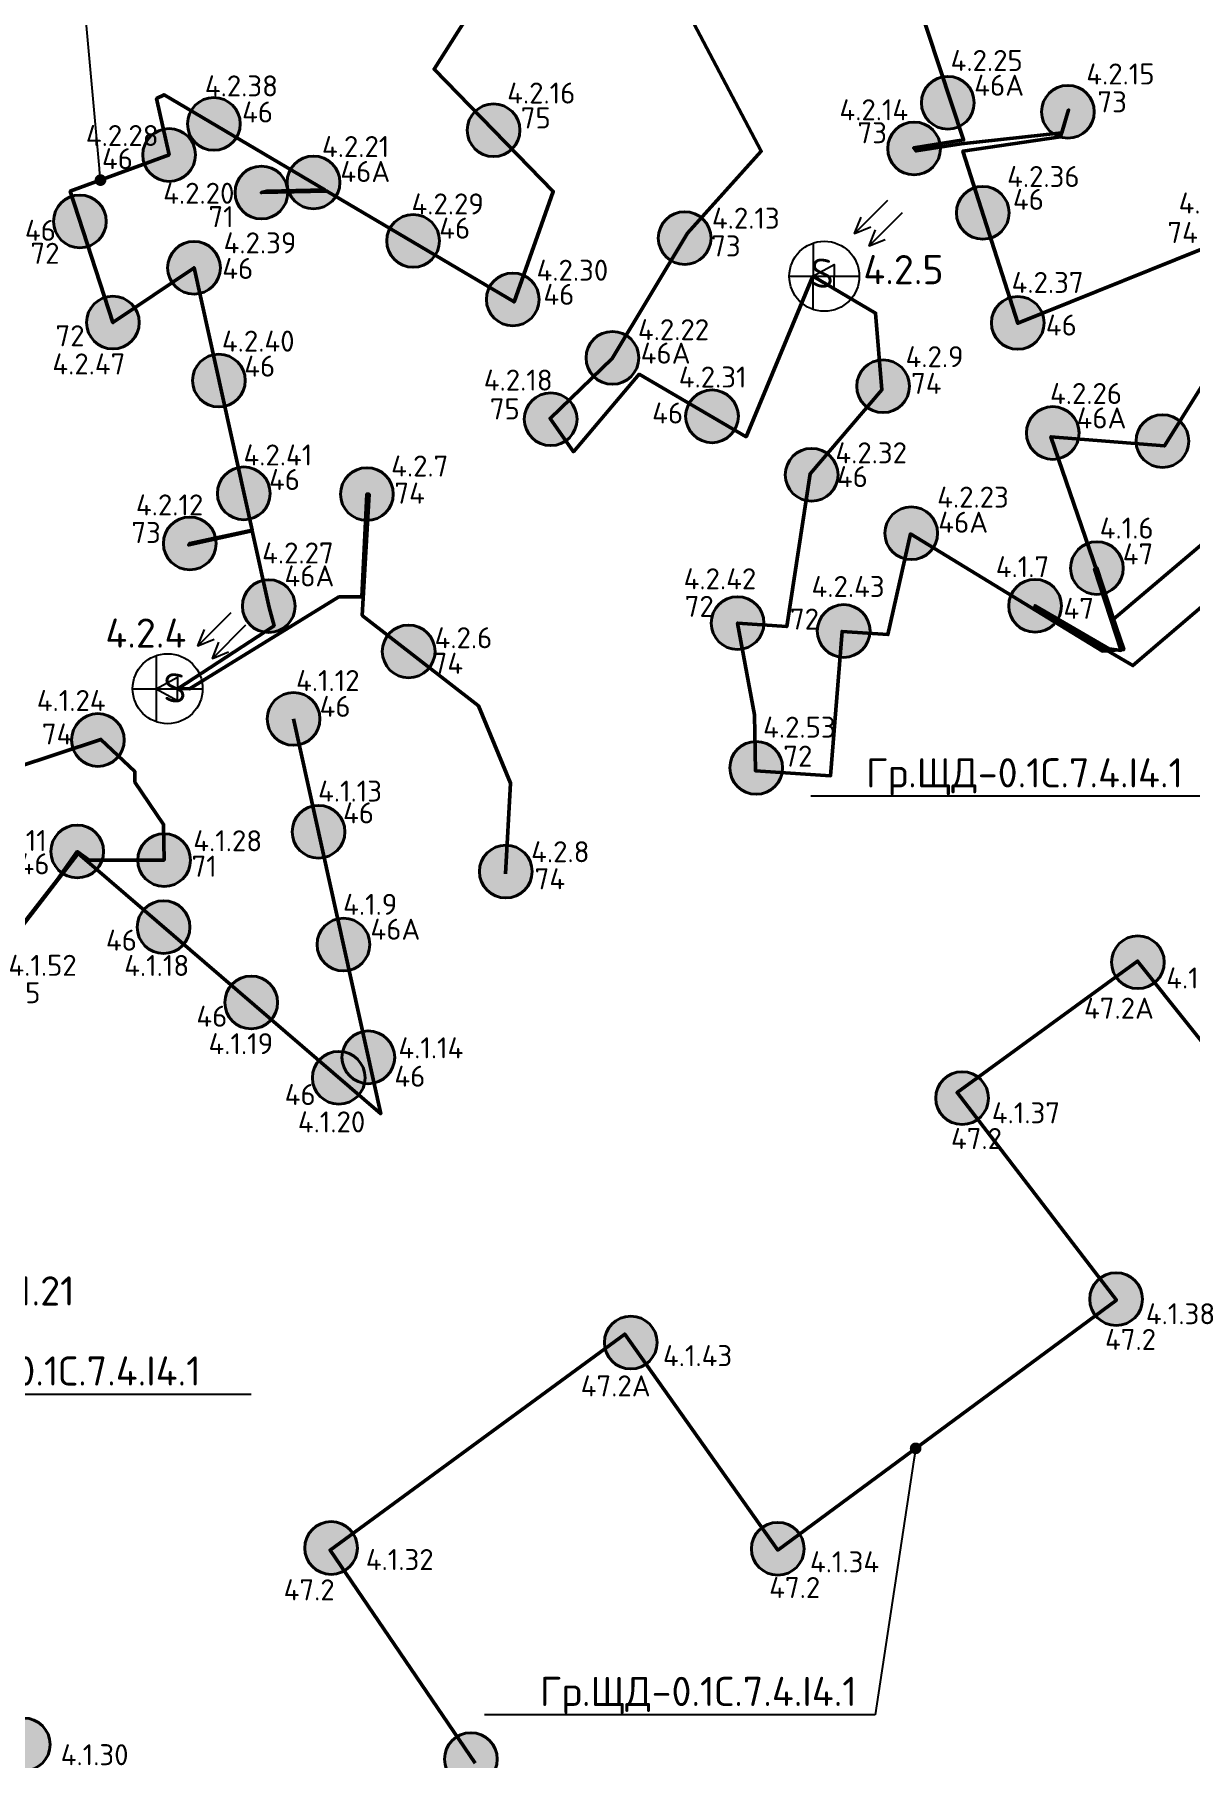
# Model space of a CAD drawing. Header units: millimetres. Extents: x -813692 to 807431, y 0 to 1813163.
# Drawn here: x 51945 to 61852, y 801777 to 816553 of the extents above; entities that cross this region are included whole.
import ezdxf
from ezdxf import colors
from ezdxf.entities.mleader import LeaderData, LeaderLine
from ezdxf.math import Vec2, Vec3

# ---------------------------------------------------------------- set-up
doc = ezdxf.new("R2010")
doc.units = ezdxf.units.MM
for name, color, linetype, lineweight in [('0_Авт.', 10, 'Continuous', 5), ('_Гр.ЩД-0.1С.7.4.I4.1', 6, 'Continuous', 50), ('_Гр.ЩД-0.1С.7.4.I4.2', 6, 'Continuous', 50), ('A-ANNO-DIMS', 7, 'Continuous', 9), ('АР_монолит', 252, 'Continuous', 50)]:
    doc.layers.add(name, color=color, linetype=linetype, lineweight=lineweight)
for name, color, linetype, lineweight, true_color in [('DLX_LUM 1', 7, 'Continuous', 40, 0x130bf4), ('DLX_LUM 14', 7, 'Continuous', 40, 0x130bf4), ('DLX_LUM 17', 7, 'Continuous', 40, 0x130bf4), ('DLX_LUM 18', 7, 'Continuous', 40, 0x130bf4), ('DLX_LUM 21', 7, 'Continuous', 40, 0x130bf4), ('DLX_LUM 22', 7, 'Continuous', 40, 0xfb1804), ('DLX_LUM 25', 7, 'Continuous', 40, 0x130bf4), ('DLX_LUM 6', 7, 'Continuous', 40, 0x130bf4), ('DLX_LUM 8', 7, 'Continuous', 40, 0xfa2205), ('DLX_LUM 9', 7, 'Continuous', 40, 0x130bf4)]:
    doc.layers.add(name, color=color, linetype=linetype, lineweight=lineweight, true_color=true_color)
doc.layers.add('Вставка', color=252, linetype='Continuous')
doc.styles.add('GOST 2.304', font='GOST Common.ttf')
doc.styles.add('ISOCPEUR', font='isocpeur.ttf')
doc.styles.add('TableTextStyle', font='isocpeur.ttf')
doc.linetypes.add('Truba', pattern='A,3e-05,[4,MSH_7,S=1,R=0,X=0,Y=0],-3.022072', length=3.022102)
doc.linetypes.add('Проводка в лотке', pattern='A,7.5,[130,ltypeshp.shx,S=0.5,R=0,X=0,Y=0],1,[130,ltypeshp.shx,S=1,R=90,X=0,Y=-0.5],1,[130,ltypeshp.shx,S=0.5,R=0,X=0,Y=0],7.5', length=17)
doc.dimstyles.new('М-200', dxfattribs={"dimtxt": 400, "dimasz": 160, "dimexe": 200, "dimexo": 400, "dimgap": 50, "dimtad": 1, "dimdec": 0, "dimzin": 0, "dimdsep": 46, "dimtxsty": 'GOST 2.304', "dimblk": 'ARCHTICK', "dimcen": 180, "dimdle": 200, "dimadec": 0, "dimazin": 0, "dimtfac": 1, "dimtdec": 0, "dimtmove": 1, "dimatfit": 0, "dimfxl": 1, "dimtolj": 1, "dimtzin": 0, "dimarcsym": 0})

# ---------------------------------------------------------------- blocks, each defined once
blk = doc.blocks.new('_ArchTick')
at = {"color": 0, "linetype": 'ByBlock', "const_width": 0.15}
blk.add_lwpolyline([(-0.5, -0.5), (0.5, 0.5)], dxfattribs=at)
blk = doc.blocks.new('*D38')
at = {"layer": 'A-ANNO-DIMS', "color": 0, "lineweight": -2, "transparency": 16777216}
blk.add_arc((-165704, -113309), 107894, 270, 326, dxfattribs=at)
at = {"layer": 'Defpoints', "color": 0, "lineweight": 30, "transparency": 16777216}
for p in [(-165704, -113309), (-165704, -113309), (-75741, -173990), (-131171, -215528), (-165704, -221903)]:
    blk.add_point(p, dxfattribs=at)
at = {"layer": 'A-ANNO-DIMS', "color": 0, "lineweight": -2, "transparency": 16777216, "xscale": 160, "yscale": 160, "zscale": 160}
for p, rotation in [((-76255, -173643), 55.99999895826774), ((-165704, -221203), 179.9999981265246)]:
    blk.add_blockref('_ArchTick', p, dxfattribs=dict(at, rotation=rotation))
at = {"layer": 'A-ANNO-DIMS', "color": 0, "transparency": 16777216, "insert": (-114300, -207822), "char_height": 400, "attachment_point": 5, "rotation": 28.5412, "style": 'GOST 2.304'}
blk.add_mtext('\\A1;56,0%%D', dxfattribs=at)
blk = doc.blocks.new('A$C85fa3c5e')
at = {"layer": '0_Авт.', "color": 6, "lineweight": 25, "ltscale": 100}
for points in [[(5.42, 6.5), (2.59, 3.68), (3.15, 5.07)], [(5.42, 6.5), (2.59, 3.68), (3.98, 4.24)], [(6.66, 5.43), (3.83, 2.6), (4.39, 3.99)], [(6.66, 5.43), (3.83, 2.6), (5.22, 3.16)], [(-0.97, 2.84), (-0.98, -2.84)], [(-3, 0), (3, 0)], [(-0.98, 0), (0.85, 1), (0.85, -0.01)], [(-0.98, 0), (0.84, -1.02), (0.85, -0.01)]]:
    blk.add_lwpolyline(points, dxfattribs=at)
blk.add_circle((0, 0), 3, dxfattribs=at)
blk = doc.blocks.new('DIC20')
at = {"lineweight": 0, "ltscale": 100, "style": 'TableTextStyle'}
for tag, p, height in [('46', (-6410, 8188, -497), 180), ('73', (-8231, 5896, -497), 180), ('S', (-6582, 4062), 250), ('48А', (-7843, 3489, -497), 180), ('47', (-6088, 3237, -497), 180), ('47.2А', (12145, 3233), 180), ('76', (-3761, 2855, -497), 180), ('47', (-5070, 2266, -497), 180), ('47', (6554, 2093, -497), 180), ('47', (5663, 1762, -497), 180), ('47', (-8385, 1579, -497), 180), ('47', (-3761, 1090, -497), 180), ('47.2', (13667, 1035, -497), 180), ('73', (-7051, 900, -497), 180), ('46', (-334, 786, -497), 180), ('74', (-2555, 615, -497), 180), ('47.2', (10029, 693, -497), 180), ('73', (-8773, 487, -497), 180), ('75', (-10786, 285, -497), 180), ('47', (-7957, 148, -497), 180), ('46А', (-3769, -80, -497), 180), ('46', (-145, -161, -497), 180), ('46', (-2982, -585, -497), 180), ('71', (-1214, -587, -497), 180), ('47.2А', (8628, -595, -497), 180), ('72', (-8870, -831, -497), 180), ('47.2', (11449, -948, -497), 180), ('46А', (69, -1132, -497), 180), ('47', (-7372, -1333, -497), 180), ('74', (-5509, -1332, -497), 180), ('75', (-2799, -1654, -497), 180), ('46', (-1807, -1656, -497), 180), ('47.2А', (7124, -1763, -497), 180), ('46', (-1084, -2326, -497), 180), ('46', (543, -2362, -497), 180), ('47.2', (10017, -2263, -497), 180), ('46А', (-7031, -2525, -497), 180), ('47.2', (5629, -2919, -497), 180), ('75', (-5331, -3003, -497), 180), ('46', (-318, -2997, -497), 180), ('46', (-6827, -3421, -497), 180), ('47.2', (8477, -3458, -497), 180), ('46', (-6638, -4347, -497), 180), ('74', (-5588, -4447, -497), 180), ('S', (-2987, -4480), 250), ('47.2', (6949, -4641, -497), 180), ('47.2А', (2811, -5000, -497), 180), ('73', (-7408, -5235, -497), 180), ('47.2', (264, -6748, -497), 180), ('47.2', (4071, -6767, -497), 180), ('47.2', (-2350, -8420, -497), 180), ('47.2', (1463, -8557, -497), 180), ('47.2А', (-5005, -10000, -497), 180), ('47.2', (-1207, -10264, -497), 180), ('47.2', (-3926, -11883, -497), 180)]:
    blk.add_attdef(tag, p, '', height=height, dxfattribs=at)
at = {"layer": '_Гр.ЩД-0.1С.7.4.I4.1', "color": 18, "true_color": 0x000000, "style": 'TableTextStyle'}
for s, p in [('47', (6751, 1871, -497)), ('47', (6243, 1405, -497)), ('46', (-132, 565, -497)), ('74', (-2512, 328, -497)), ('46', (69, -348, -497)), ('46', (-2712, -785, -497)), ('71', (-1229, -805, -497)), ('46А', (304, -1345, -497)), ('46', (-1963, -1439, -497)), ('75', (-2781, -1889, -497)), ('46', (-1188, -2091, -497)), ('47.2А', (6419, -2022, -497)), ('46', (509, -2605, -497)), ('46', (-431, -2762, -497)), ('47.2', (5279, -3139, -497)), ('47.2', (6599, -4861, -497)), ('47.2А', (2106, -5259, -497)), ('47.2', (-440, -7007, -497)), ('47.2', (3721, -6987, -497))]:
    blk.add_text(s, height=180, dxfattribs=at).set_placement(p)
blk = doc.blocks.new('DIC21')
at = {"lineweight": 0, "ltscale": 100, "style": 'TableTextStyle'}
for tag, p, height in [('47А', (1840, 4847, -497), 180), ('46', (404, 4673, -497), 180), ('45', (2768, 4497, -497), 180), ('47', (3677, 4204, -497), 180), ('72', (1837, 4091, -497), 180), ('47А', (5044, 3678, -497), 180), ('75', (457, 3373, -497), 180), ('46А', (1651, 3477, -497), 180), ('72', (3775, 3076, -497), 180), ('48', (6711, 3031, -497), 180), ('46', (1719, 2885, -497), 180), ('72', (-1555, 2366, -497), 180), ('72', (-545, 2439, -497), 180), ('72', (4854, 2131, -497), 180), ('46', (2045, 1927, -497), 180), ('72', (6127, 1426, -497), 180), ('46А', (2336, 1020, -497), 180), ('73', (3499, 905, -497), 180), ('72', (5433, 937, -497), 180), ('46', (-4055, 803, -497), 180), ('75', (-1464, 741, -497), 180), ('73', (1383, 598, -497), 180), ('46', (-5075, 377, -497), 180), ('46А', (-3052, 283, -497), 180), ('46', (2820, 26, -497), 180), ('71', (-4412, -117, -497), 180), ('46', (-2284, -209, -497), 180), ('74', (4290, -201, -497), 180), ('72', (-5962, -435, -497), 180), ('73', (290, -331, -497), 180), ('46', (-3895, -543, -497), 180), ('S', (1588, -807), 250), ('46', (-1212, -777, -497), 180), ('46', (2858, -882, -497), 180), ('46А', (-344, -1287, -497), 180), ('46', (-3909, -1385, -497), 180), ('72', (-5362, -1580, -497), 180), ('74', (1950, -1518, -497), 180), ('75', (-1665, -1719, -497), 180), ('46', (6, -1693, -497), 180), ('46А', (3188, -1834, -497), 180), ('75', (4441, -2066, -497), 180), ('46', (-3724, -2360, -497), 180), ('46', (1348, -2342, -497), 180), ('74', (-2459, -2455, -497), 180), ('73', (-4646, -2789, -497), 180), ('46А', (2221, -2722, -497), 180), ('46А', (-3564, -3200, -497), 180), ('72', (48, -3422, -497), 180), ('72', (1144, -3488, -497), 180), ('S', (-4908, -3922), 250), ('74', (-2086, -3927, -497), 180), ('72', (729, -4694, -497), 180), ('74', (-1259, -5761, -497), 180)]:
    blk.add_attdef(tag, p, '', height=height, dxfattribs=at)
at = {"layer": '_Гр.ЩД-0.1С.7.4.I4.2', "color": 18, "true_color": 0x000000, "style": 'TableTextStyle'}
for s, p in [('46А', (2538, 808, -497)), ('46', (-3736, 579, -497)), ('73', (3594, 666, -497)), ('75', (-1348, 528, -497)), ('73', (1538, 401, -497)), ('46', (-4937, 179, -497)), ('46А', (-2894, 69, -497)), ('46', (2870, -170, -497)), ('71', (-4024, -318, -497)), ('46', (-2047, -417, -497)), ('74', (4194, -454, -497)), ('73', (284, -569, -497)), ('72', (-5550, -632, -497)), ('46', (-3906, -762, -497)), ('46', (-1154, -984, -497)), ('72', (-5335, -1339, -497)), ('46', (3152, -1247, -497)), ('46А', (-320, -1488, -497)), ('46', (-3718, -1599, -497)), ('74', (1997, -1747, -497)), ('75', (-1613, -1966, -497)), ('46', (-222, -2001, -497)), ('46А', (3415, -2043, -497)), ('46', (-3506, -2571, -497)), ('74', (-2431, -2688, -497)), ('46', (1361, -2546, -497)), ('46А', (2230, -2937, -497)), ('73', (-4685, -3025, -497)), ('46А', (-3373, -3397, -497)), ('72', (57, -3658, -497)), ('72', (959, -3767, -497)), ('74', (-2103, -4146, -497)), ('72', (902, -4942, -497)), ('74', (-1229, -5993, -497))]:
    blk.add_text(s, height=180, dxfattribs=at).set_placement(p)
blk = doc.blocks.new('_Dot')
at = {"color": 0, "linetype": 'ByBlock', "lineweight": -2}
blk.add_line((-0.5, 0), (-1, 0), dxfattribs=at)
at = {"color": 0, "linetype": 'ByBlock', "const_width": 0.5}
blk.add_lwpolyline([(-0.25, 0, 1), (0.25, 0, 1)], format="xyb", close=True, dxfattribs=at)
blk = doc.blocks.new('A$Cab2378fa')
at = {"lineweight": 25}
h = blk.add_hatch(color=256, dxfattribs=at)
h.paths.add_polyline_path([(162, -157, 0.442338), (148, 178), (0, 0)])
h.paths.add_polyline_path([(-142, -170), (0, 0), (-163, 158, 0.430096)])
at = {"lineweight": 25, "true_color": 0xfff5f5}
h = blk.add_hatch(color=7, dxfattribs=at)
h.dxf.hatch_style = 1
h.paths.add_polyline_path([(0, 0), (-142, -170, 0.174923), (3, -222, 0.197808), (162, -157)])
h.paths.add_polyline_path([(-163, 158), (0, 0), (148, 178, 0.175398), (3, 230, 0.209014)])
blk.add_circle((3, 4), 226)
blk = doc.blocks.new('Оси200')
at = {"layer": 'A-ANNO-DIMS'}
dim = blk.add_angular_dim_2l(base=(-131171, -215527.9), line1=((-165703.8, -113309.3), (-75741.3, -173989.8)), line2=((-165703.8, -113309.3), (-165703.8, -221903.3)), text='56,0%%D', dimstyle='М-200', override={"dimadec": 2, "dimtmove": 2}, dxfattribs=at)
dim.commit()
dim.dimension.update_dxf_attribs({"geometry": '*D38', "text_midpoint": (-114299.5, -207822), "dimtype": 130})
blk = doc.blocks.new('A$C6724712c')
at = {"layer": 'A-ANNO-DIMS', "color": 18, "lineweight": 0, "true_color": 0x000000}
blk.add_blockref('Оси200', (433047.4, 279674.7), dxfattribs=at)

msp = doc.modelspace()

# ---------------------------------------------------------------- block references
at = {"layer": 'Вставка', "linetype": 'Truba', "lineweight": 30, "ltscale": 100}
msp.add_blockref('A$C6724712c', (-266052.4, 717506.5), dxfattribs=at)

# ---------------------------------------------------------------- next in the draw order: linework, layer by layer
at = {"layer": '_Гр.ЩД-0.1С.7.4.I4.1', "ltscale": 100}
for points in [[(63675.6, 813645.6), (61192.7, 811541.2), (61050.2, 811979.7), (61029.7, 811973.1), (61256.8, 811274), (61156.2, 811289), (60519.6, 811656.5), (60511.7, 811640.1), (61358.9, 811145), (63746.1, 813184.3)], [(51496.2, 808467.7), (52319.7, 809534.9), (54912.5, 807303.3), (54165.5, 810686.9)], [(51769.6, 810266.1), (52514.5, 810512), (52804.9, 810236.2), (52804.9, 810146.3), (53050.9, 809782.9), (53056, 809476.9), (52413.3, 809476.9), (52311.7, 809550.9), (52138.8, 809306.8), (51488.1, 808472.6)], [(62749.5, 806920.1), (61398.9, 808611.8), (59851, 807485.4), (61217.1, 805706.4), (58314.9, 803563.2), (57002.9, 805415.6), (54478, 803563.2), (55722.3, 801737.9)]]:
    msp.add_lwpolyline(points, dxfattribs=at)
at = {"layer": '_Гр.ЩД-0.1С.7.4.I4.2', "ltscale": 100}
for points in [[(62469.1, 817258.7), (61337.3, 818037.7), (61342.4, 818046), (61724, 817784.4), (62405.7, 818663.4), (58413.4, 820211.2), (58864.8, 818806.4), (59047.1, 818804.5), (59147.3, 819154.6), (58963.5, 818512.5), (58165.9, 818249.3), (58202.4, 818213.8), (58978.5, 818464.1), (59907.2, 815650.1), (59479.4, 815581.4), (59499.8, 815555.2), (59887.7, 815616.4), (60749, 815710), (60806.3, 815906.3), (60738.8, 815676.1), (59902.1, 815553.5), (60370.8, 814078.2), (62173.4, 814803.5)], [(62241.8, 814009.8), (61629, 813026.4), (60655.1, 813105), (61279.3, 811281.4), (61096.8, 811269), (59451.2, 812273.1), (59259.2, 811410.1), (58866.1, 811437), (58767.7, 810200), (58122.8, 810242.9), (58115, 810723.7), (57970.2, 811508.9), (58391.9, 811478), (58591.2, 812788.7), (59207.3, 813508.9), (59152.3, 814165.5), (58616.1, 814480.8), (58042.6, 813105.6), (57126.6, 813640.7), (56562.9, 812977.2), (56363.3, 813262.9), (56896.2, 813775.3), (57540.7, 814850.1), (58173.4, 815552.5), (57183.4, 817428.9)], [(56053.1, 817334.7), (55369.3, 816256.4), (56390.7, 815207.9), (56055.6, 814260.7), (54451.4, 815210.4), (53889.4, 815198.9), (53936.8, 815211.7), (54434.4, 815220.4), (53055.3, 816036.8), (52991.7, 816003.8), (53098.2, 815522.5), (52251.8, 815209.1), (52616.8, 814084.2), (53312.4, 814554.1), (53809.8, 812304.9), (53275.9, 812191.6), (53266.4, 812177.9), (53811.3, 812298.4), (53956.6, 811641.2), (53998.8, 811485.1), (53175.1, 810946.6), (53274.2, 810945), (54553.7, 811732.4), (54750.3, 811732.4), (54793.9, 812614.2), (54812.9, 812613.2), (54753.4, 811573.9), (55749.8, 810800.8), (56024.5, 810136.1), (55981, 809360.4)]]:
    msp.add_lwpolyline(points, dxfattribs=at)

# ---------------------------------------------------------------- next in the draw order: block references
at = {"layer": '0_Авт.', "color": 3, "linetype": 'Проводка в лотке', "ltscale": 100, "xscale": 100, "yscale": 100, "zscale": 100}
for p in [(58713.7, 814480.8), (53086, 810946.5)]:
    msp.add_blockref('A$C85fa3c5e', p, dxfattribs=at)
at = {"layer": '_Гр.ЩД-0.1С.7.4.I4.1', "color": 3, "lineweight": 0}
ref = msp.add_blockref('DIC20', (54520, 810140), dxfattribs=at)
ref.add_attrib('S', '4.1.21', (51533, 805659.9), dxfattribs={"layer": '0', "lineweight": 0, "ltscale": 100, "height": 250, "style": 'TableTextStyle'})
ref.add_attrib('74', '4.1.24', (51964.8, 810755.1, -497), dxfattribs={"layer": '0', "lineweight": 0, "ltscale": 100, "height": 180, "style": 'TableTextStyle'})
ref.add_attrib('47', '4.1.6', (61073.9, 812233.1, -497), dxfattribs={"layer": '0', "lineweight": 0, "ltscale": 100, "height": 180, "style": 'TableTextStyle'})
ref.add_attrib('47', '4.1.7', (60183.3, 811901.9, -497), dxfattribs={"layer": '0', "lineweight": 0, "ltscale": 100, "height": 180, "style": 'TableTextStyle'})
ref.add_attrib('46А', '4.1.9', (54589.4, 809008.1, -497), dxfattribs={"layer": '0', "lineweight": 0, "ltscale": 100, "height": 180, "style": 'TableTextStyle'})
ref.add_attrib('46', '4.1.11', (51538.4, 809555.1, -497), dxfattribs={"layer": '0', "lineweight": 0, "ltscale": 100, "height": 180, "style": 'TableTextStyle'})
ref.add_attrib('46', '4.1.12', (54186.3, 810926.2, -497), dxfattribs={"layer": '0', "lineweight": 0, "ltscale": 100, "height": 180, "style": 'TableTextStyle'})
ref.add_attrib('46', '4.1.13', (54374.9, 809978.8, -497), dxfattribs={"layer": '0', "lineweight": 0, "ltscale": 100, "height": 180, "style": 'TableTextStyle'})
ref.add_attrib('46', '4.1.14', (55063.4, 807778.2, -497), dxfattribs={"layer": '0', "lineweight": 0, "ltscale": 100, "height": 180, "style": 'TableTextStyle'})
ref.add_attrib('46', '4.1.18', (52713.4, 808484.1, -497), dxfattribs={"layer": '0', "lineweight": 0, "ltscale": 100, "height": 180, "style": 'TableTextStyle'})
ref.add_attrib('46', '4.1.19', (53436, 807814.1, -497), dxfattribs={"layer": '0', "lineweight": 0, "ltscale": 100, "height": 180, "style": 'TableTextStyle'})
ref.add_attrib('46', '4.1.20', (54202, 807143.4, -497), dxfattribs={"layer": '0', "lineweight": 0, "ltscale": 100, "height": 180, "style": 'TableTextStyle'})
ref.add_attrib('75', '4.1.52', (51721.1, 808485.6, -497), dxfattribs={"layer": '0', "lineweight": 0, "ltscale": 100, "height": 180, "style": 'TableTextStyle'})
ref.add_attrib('71', '4.1.28', (53305.6, 809552.8, -497), dxfattribs={"layer": '0', "lineweight": 0, "ltscale": 100, "height": 180, "style": 'TableTextStyle'})
ref.add_attrib('47.2', '4.1.30', (52169.6, 801719.8, -497), dxfattribs={"layer": '0', "lineweight": 0, "ltscale": 100, "height": 180, "style": 'TableTextStyle'})
ref.add_attrib('47.2', '4.1.32', (54784.5, 803392.5, -497), dxfattribs={"layer": '0', "lineweight": 0, "ltscale": 100, "height": 180, "style": 'TableTextStyle'})
ref.add_attrib('47.2', '4.1.34', (58590.7, 803373.2, -497), dxfattribs={"layer": '0', "lineweight": 0, "ltscale": 100, "height": 180, "style": 'TableTextStyle'})
ref.add_attrib('47.2', '4.1.37', (60149.4, 807221.4, -497), dxfattribs={"layer": '0', "lineweight": 0, "ltscale": 100, "height": 180, "style": 'TableTextStyle'})
ref.add_attrib('47.2', '4.1.38', (61469.4, 805499.1, -497), dxfattribs={"layer": '0', "lineweight": 0, "ltscale": 100, "height": 180, "style": 'TableTextStyle'})
ref.add_attrib('47.2А', '4.1.43', (57330.7, 805140.1, -497), dxfattribs={"layer": '0', "lineweight": 0, "ltscale": 100, "height": 180, "style": 'TableTextStyle'})
ref.add_attrib('47.2А', '4.1.45', (61643.6, 808377.4, -497), dxfattribs={"layer": '0', "lineweight": 0, "ltscale": 100, "height": 180, "style": 'TableTextStyle'})
at = {"layer": '_Гр.ЩД-0.1С.7.4.I4.2', "color": 3, "lineweight": 0}
ref = msp.add_blockref('DIC21', (57460, 815220), dxfattribs=at)
ref.add_attrib('S', '4.2.4', (52552.2, 811298), dxfattribs={"layer": '0', "lineweight": 0, "ltscale": 100, "height": 250, "style": 'TableTextStyle'})
ref.add_attrib('S', '4.2.5', (59048.1, 814412.9), dxfattribs={"layer": '0', "lineweight": 0, "ltscale": 100, "height": 250, "style": 'TableTextStyle'})
ref.add_attrib('74', '4.2.6', (55373.6, 811293, -497), dxfattribs={"layer": '0', "lineweight": 0, "ltscale": 100, "height": 180, "style": 'TableTextStyle'})
ref.add_attrib('74', '4.2.7', (55001.2, 812764.7, -497), dxfattribs={"layer": '0', "lineweight": 0, "ltscale": 100, "height": 180, "style": 'TableTextStyle'})
ref.add_attrib('74', '4.2.8', (56201.1, 809458.8, -497), dxfattribs={"layer": '0', "lineweight": 0, "ltscale": 100, "height": 180, "style": 'TableTextStyle'})
ref.add_attrib('74', '4.2.9', (59409.9, 813701.8, -497), dxfattribs={"layer": '0', "lineweight": 0, "ltscale": 100, "height": 180, "style": 'TableTextStyle'})
ref.add_attrib('74', '4.2.10', (61750, 815018.8, -497), dxfattribs={"layer": '0', "lineweight": 0, "ltscale": 100, "height": 180, "style": 'TableTextStyle'})
ref.add_attrib('46А', '4.2.21', (54408.4, 815502.7, -497), dxfattribs={"layer": '0', "lineweight": 0, "ltscale": 100, "height": 180, "style": 'TableTextStyle'})
ref.add_attrib('46А', '4.2.22', (57116, 813933.3, -497), dxfattribs={"layer": '0', "lineweight": 0, "ltscale": 100, "height": 180, "style": 'TableTextStyle'})
ref.add_attrib('46А', '4.2.23', (59680.8, 812498.1, -497), dxfattribs={"layer": '0', "lineweight": 0, "ltscale": 100, "height": 180, "style": 'TableTextStyle'})
ref.add_attrib('46А', '4.2.25', (59796, 816240.4, -497), dxfattribs={"layer": '0', "lineweight": 0, "ltscale": 100, "height": 180, "style": 'TableTextStyle'})
ref.add_attrib('46А', '4.2.26', (60647.7, 813386.3, -497), dxfattribs={"layer": '0', "lineweight": 0, "ltscale": 100, "height": 180, "style": 'TableTextStyle'})
ref.add_attrib('46А', '4.2.27', (53895.6, 812019.5, -497), dxfattribs={"layer": '0', "lineweight": 0, "ltscale": 100, "height": 180, "style": 'TableTextStyle'})
ref.add_attrib('46', '4.2.28', (52385.2, 815597.1, -497), dxfattribs={"layer": '0', "lineweight": 0, "ltscale": 100, "height": 180, "style": 'TableTextStyle'})
ref.add_attrib('46', '4.2.29', (55175.7, 815011, -497), dxfattribs={"layer": '0', "lineweight": 0, "ltscale": 100, "height": 180, "style": 'TableTextStyle'})
ref.add_attrib('46', '4.2.30', (56247.5, 814442.7, -497), dxfattribs={"layer": '0', "lineweight": 0, "ltscale": 100, "height": 180, "style": 'TableTextStyle'})
ref.add_attrib('46', '4.2.31', (57466.1, 813527.4, -497), dxfattribs={"layer": '0', "lineweight": 0, "ltscale": 100, "height": 180, "style": 'TableTextStyle'})
ref.add_attrib('46', '4.2.32', (58808.2, 812877.7, -497), dxfattribs={"layer": '0', "lineweight": 0, "ltscale": 100, "height": 180, "style": 'TableTextStyle'})
ref.add_attrib('46', '4.2.36', (60280, 815246.1, -497), dxfattribs={"layer": '0', "lineweight": 0, "ltscale": 100, "height": 180, "style": 'TableTextStyle'})
ref.add_attrib('46', '4.2.37', (60318.5, 814338.1, -497), dxfattribs={"layer": '0', "lineweight": 0, "ltscale": 100, "height": 180, "style": 'TableTextStyle'})
ref.add_attrib('46', '4.2.38', (53404.9, 816022.6, -497), dxfattribs={"layer": '0', "lineweight": 0, "ltscale": 100, "height": 180, "style": 'TableTextStyle'})
ref.add_attrib('46', '4.2.39', (53565.5, 814677.2, -497), dxfattribs={"layer": '0', "lineweight": 0, "ltscale": 100, "height": 180, "style": 'TableTextStyle'})
ref.add_attrib('46', '4.2.40', (53551, 813835, -497), dxfattribs={"layer": '0', "lineweight": 0, "ltscale": 100, "height": 180, "style": 'TableTextStyle'})
ref.add_attrib('46', '4.2.41', (53735.6, 812859.6, -497), dxfattribs={"layer": '0', "lineweight": 0, "ltscale": 100, "height": 180, "style": 'TableTextStyle'})
ref.add_attrib('72', '4.2.42', (57508, 811798, -497), dxfattribs={"layer": '0', "lineweight": 0, "ltscale": 100, "height": 180, "style": 'TableTextStyle'})
ref.add_attrib('72', '4.2.43', (58604.1, 811732.2, -497), dxfattribs={"layer": '0', "lineweight": 0, "ltscale": 100, "height": 180, "style": 'TableTextStyle'})
ref.add_attrib('72', '4.2.46', (51498.3, 814784.7, -497), dxfattribs={"layer": '0', "lineweight": 0, "ltscale": 100, "height": 180, "style": 'TableTextStyle'})
ref.add_attrib('72', '4.2.47', (52098, 813639.7, -497), dxfattribs={"layer": '0', "lineweight": 0, "ltscale": 100, "height": 180, "style": 'TableTextStyle'})
ref.add_attrib('72', '4.2.53', (58188.9, 810526.5, -497), dxfattribs={"layer": '0', "lineweight": 0, "ltscale": 100, "height": 180, "style": 'TableTextStyle'})
ref.add_attrib('73', '4.2.12', (52814.3, 812431.4, -497), dxfattribs={"layer": '0', "lineweight": 0, "ltscale": 100, "height": 180, "style": 'TableTextStyle'})
ref.add_attrib('73', '4.2.13', (57750.4, 814888.8, -497), dxfattribs={"layer": '0', "lineweight": 0, "ltscale": 100, "height": 180, "style": 'TableTextStyle'})
ref.add_attrib('73', '4.2.14', (58843.2, 815817.7, -497), dxfattribs={"layer": '0', "lineweight": 0, "ltscale": 100, "height": 180, "style": 'TableTextStyle'})
ref.add_attrib('73', '4.2.15', (60958.6, 816124.8, -497), dxfattribs={"layer": '0', "lineweight": 0, "ltscale": 100, "height": 180, "style": 'TableTextStyle'})
ref.add_attrib('75', '4.2.16', (55995.8, 815961.4, -497), dxfattribs={"layer": '0', "lineweight": 0, "ltscale": 100, "height": 180, "style": 'TableTextStyle'})
ref.add_attrib('75', '4.2.18', (55795.3, 813501.1, -497), dxfattribs={"layer": '0', "lineweight": 0, "ltscale": 100, "height": 180, "style": 'TableTextStyle'})
ref.add_attrib('71', '4.2.20', (53047.5, 815102.5, -497), dxfattribs={"layer": '0', "lineweight": 0, "ltscale": 100, "height": 180, "style": 'TableTextStyle'})
at = {"layer": 'DLX_LUM 1', "ltscale": 100}
for p in [(59213.9, 813534.1), (54790.9, 812610.3), (55148.3, 811262.1), (52485.5, 810502.5), (55981.2, 809375.2)]:
    msp.add_blockref('A$Cab2378fa', p, dxfattribs=at)
at = {"layer": 'DLX_LUM 14', "ltscale": 100}
for p in [(52330.8, 814947.3), (52613.8, 814080.3), (57967.3, 811505), (58876.7, 811436.9), (58126.8, 810264)]:
    msp.add_blockref('A$Cab2378fa', p, dxfattribs=at)
at = {"layer": 'DLX_LUM 17', "ltscale": 100}
for p in [(60798.4, 815886.8), (59479.7, 815572.3), (57513.9, 814804.4), (53272.9, 812187.6)]:
    msp.add_blockref('A$Cab2378fa', p, dxfattribs=at)
at = {"layer": 'DLX_LUM 18', "ltscale": 100}
for p in [(55876.3, 815728.8), (56365.7, 813251.6), (61608.3, 813064.8)]:
    msp.add_blockref('A$Cab2378fa', p, dxfattribs=at)
at = {"layer": 'DLX_LUM 21', "ltscale": 100}
for p in [(59891.7, 807433.2), (61211.7, 805710.9), (54483.6, 803577.5), (58311.7, 803571.3), (51849.5, 801894.2), (55681.6, 801768.2)]:
    msp.add_blockref('A$Cab2378fa', p, dxfattribs=at)
at = {"layer": 'DLX_LUM 22', "ltscale": 100}
for p in [(61397.9, 808597.5), (57051.7, 805338.2)]:
    msp.add_blockref('A$Cab2378fa', p, dxfattribs=at)
at = {"layer": 'DLX_LUM 25', "ltscale": 100}
for p in [(53886.4, 815194.9), (53053, 809473)]:
    msp.add_blockref('A$Cab2378fa', p, dxfattribs=at)
at = {"layer": 'DLX_LUM 6', "ltscale": 100}
for p in [(61047.2, 811975.8), (60516.7, 811652.6)]:
    msp.add_blockref('A$Cab2378fa', p, dxfattribs=at)
at = {"layer": 'DLX_LUM 8', "ltscale": 100}
for p in [(59768.9, 815964.4), (54333, 815281.2), (56894.4, 813777.8), (60668, 813133.8), (59455.8, 812274.4), (53949.1, 811649.7), (54589.4, 808749.5)]:
    msp.add_blockref('A$Cab2378fa', p, dxfattribs=at)
at = {"layer": 'DLX_LUM 9', "ltscale": 100}
for p in [(53479.3, 815782.4), (53095.5, 815516.6), (60068.6, 815020.9), (55186.8, 814780.1), (53308.9, 814549.8), (56040.6, 814278.9), (60368.3, 814077.3), (53522.3, 813583.1), (57748.2, 813276.7), (58602, 812775.5), (53735.7, 812616.4), (54162.6, 810683), (54376, 809716.2), (52308.7, 809547), (53048.4, 808898.6), (53799, 808253.1), (54802.8, 807782.8), (54549.6, 807607.6)]:
    msp.add_blockref('A$Cab2378fa', p, dxfattribs=at)

# ---------------------------------------------------------------- next in the draw order: texts
at = {"layer": 'Defpoints', "color": 254, "true_color": 0xb5d3e5, "style": 'TableTextStyle'}
for p in [(58597.1, 814382.5), (53049.4, 810828)]:
    msp.add_text('S', height=250, dxfattribs=at).set_placement(p)

# ---------------------------------------------------------------- next in the draw order: leaders
at = {"layer": '_Гр.ЩД-0.1С.7.4.I4.1'}
ml = msp.add_multileader_mtext('Standard', dxfattribs=at)
ml.set_content('Гр.ЩД-0.1С.7.4.I4.1', color=256, style='ISOCPEUR')
ml.set_leader_properties()
ml.set_arrow_properties(name='DOT')
ml.build(insert=Vec2(0, 0))
ml.multileader.update_dxf_attribs({"has_dogleg": 0, "text_left_attachment_type": 6, "text_right_attachment_type": 6, "arrow_head_size": 100})
ctx = ml.context
ctx.base_point, ctx.char_height, ctx.arrow_head_size, ctx.landing_gap_size, ctx.plane_origin = Vec3(58870.6, 810025.2), 250, 100, 200, Vec3(146170.7, 940508)
ctx.left_attachment, ctx.right_attachment = 6, 6
notes = []
notes.append((ctx, [(1, (1, 1, 0), (61953.6, 810025.2), (-1, 0), 8, [(1, [(62277.6, 811913.6)], 0, [])])]))
ctx.mtext.insert, ctx.mtext.flow_direction = Vec3(59070.6, 810350.2), 5
ml = msp.add_multileader_mtext('Standard', dxfattribs=at)
ml.set_content('Гр.ЩД-0.1С.7.4.I4.1', color=256, style='ISOCPEUR')
ml.set_leader_properties()
ml.set_arrow_properties(name='DOT')
ml.build(insert=Vec2(0, 0))
ml.multileader.update_dxf_attribs({"has_dogleg": 0, "text_left_attachment_type": 6, "text_right_attachment_type": 6, "arrow_head_size": 100})
ctx = ml.context
ctx.base_point, ctx.char_height, ctx.arrow_head_size, ctx.landing_gap_size, ctx.plane_origin = Vec3(50452.2, 804898.8), 250, 100, 200, Vec3(137752.3, 935381.7)
ctx.left_attachment, ctx.right_attachment = 6, 6
notes.append((ctx, [(0, (1, 1, 0), (50444.2, 804898.8), (1, 0), 8, [(1, [(50028.8, 804863.2)], 0, [])])]))
ctx.mtext.insert, ctx.mtext.flow_direction = Vec3(50652.2, 805223.8), 5
ml = msp.add_multileader_mtext('Standard', dxfattribs=at)
ml.set_content('Гр.ЩД-0.1С.7.4.I4.1', color=256, style='ISOCPEUR')
ml.set_leader_properties()
ml.set_arrow_properties(name='DOT')
ml.build(insert=Vec2(0, 0))
ml.multileader.update_dxf_attribs({"has_dogleg": 0, "text_left_attachment_type": 6, "text_right_attachment_type": 6, "arrow_head_size": 100})
ctx = ml.context
ctx.base_point, ctx.char_height, ctx.arrow_head_size, ctx.landing_gap_size, ctx.plane_origin = Vec3(56075, 802152.5), 250, 100, 200, Vec3(143375.1, 932635.4)
ctx.left_attachment, ctx.right_attachment = 6, 6
notes.append((ctx, [(1, (1, 1, 0), (59158, 802152.5), (-1, 0), 8, [(1, [(59496.4, 804435.7)], 0, [])])]))
ctx.mtext.insert, ctx.mtext.flow_direction = Vec3(56275, 802477.5), 5
at = {"layer": '_Гр.ЩД-0.1С.7.4.I4.2'}
ml = msp.add_multileader_mtext('Standard', dxfattribs=at)
ml.set_content('Гр.ЩД-0.1С.7.4.I4.2', color=256, style='ISOCPEUR')
ml.set_leader_properties()
ml.set_arrow_properties(name='DOT')
ml.build(insert=Vec2(0, 0))
ml.multileader.update_dxf_attribs({"has_dogleg": 0, "text_left_attachment_type": 6, "text_right_attachment_type": 6, "arrow_head_size": 100})
ctx = ml.context
ctx.base_point, ctx.char_height, ctx.arrow_head_size, ctx.landing_gap_size, ctx.plane_origin = Vec3(52342.9, 817163.8), 250, 100, 200, Vec3(139643, 947646.6)
ctx.left_attachment, ctx.right_attachment = 6, 6
notes.append((ctx, [(0, (1, 1, 0), (52334.9, 817163.8), (1, 0), 8, [(1, [(52510.6, 815304.9)], 0, [])])]))
ctx.mtext.insert, ctx.mtext.flow_direction = Vec3(52542.9, 817488.8), 5
for ctx, leaders in notes:
    for number, flags, end, landing, length, lines in leaders:
        leader = LeaderData()
        leader.index, (leader.has_last_leader_line, leader.has_dogleg_vector, leader.attachment_direction) = number, flags
        leader.last_leader_point, leader.dogleg_vector, leader.dogleg_length = Vec3(end), Vec3(landing), length
        for number, points, colour, breaks in lines:
            line = LeaderLine()
            line.index, line.vertices, line.color, line.breaks = number, Vec3.list(points), colors.encode_raw_color(colour), breaks
            leader.lines.append(line)
        ctx.leaders.append(leader)

doc.saveas('drawing.dxf')
